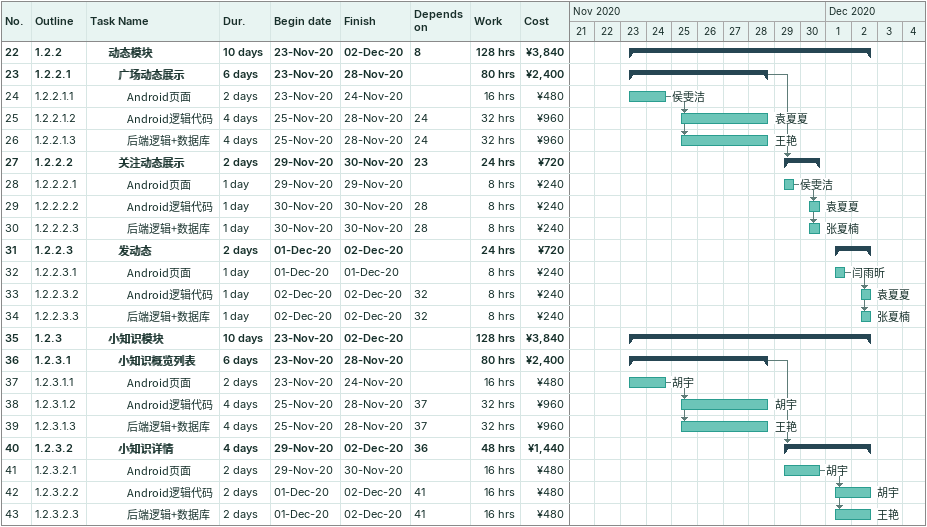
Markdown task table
| ID | WBS | Task | Duration | Start | Finish | Predecessors | Resources | Work (h) | Cost (¥) |
|---|---|---|---|---|---|---|---|---|---|
| 22 | 1.2.2 | **动态模块** | 10d | 2020-11-23 | 2020-12-02 | 8 |  | 128 | 3840 |
| 23 | 1.2.2.1 | **广场动态展示** | 6d | 2020-11-23 | 2020-11-28 |  |  | 80 | 2400 |
| 24 | 1.2.2.1.1 | Android页面 | 2d | 2020-11-23 | 2020-11-24 |  | 侯雯洁 | 16 | 480 |
| 25 | 1.2.2.1.2 | Android逻辑代码 | 4d | 2020-11-25 | 2020-11-28 | 24 | 袁夏夏 | 32 | 960 |
| 26 | 1.2.2.1.3 | 后端逻辑+数据库 | 4d | 2020-11-25 | 2020-11-28 | 24 | 王艳 | 32 | 960 |
| 27 | 1.2.2.2 | **关注动态展示** | 2d | 2020-11-29 | 2020-11-30 | 23 |  | 24 | 720 |
| 28 | 1.2.2.2.1 | Android页面 | 1d | 2020-11-29 | 2020-11-29 |  | 侯雯洁 | 8 | 240 |
| 29 | 1.2.2.2.2 | Android逻辑代码 | 1d | 2020-11-30 | 2020-11-30 | 28 | 袁夏夏 | 8 | 240 |
| 30 | 1.2.2.2.3 | 后端逻辑+数据库 | 1d | 2020-11-30 | 2020-11-30 | 28 | 张夏楠 | 8 | 240 |
| 31 | 1.2.2.3 | **发动态** | 2d | 2020-12-01 | 2020-12-02 |  |  | 24 | 720 |
| 32 | 1.2.2.3.1 | Android页面 | 1d | 2020-12-01 | 2020-12-01 |  | 闫雨昕 | 8 | 240 |
| 33 | 1.2.2.3.2 | Android逻辑代码 | 1d | 2020-12-02 | 2020-12-02 | 32 | 袁夏夏 | 8 | 240 |
| 34 | 1.2.2.3.3 | 后端逻辑+数据库 | 1d | 2020-12-02 | 2020-12-02 | 32 | 张夏楠 | 8 | 240 |
| 35 | 1.2.3 | **小知识模块** | 10d | 2020-11-23 | 2020-12-02 |  |  | 128 | 3840 |
| 36 | 1.2.3.1 | **小知识概览列表** | 6d | 2020-11-23 | 2020-11-28 |  |  | 80 | 2400 |
| 37 | 1.2.3.1.1 | Android页面 | 2d | 2020-11-23 | 2020-11-24 |  | 胡宇 | 16 | 480 |
| 38 | 1.2.3.1.2 | Android逻辑代码 | 4d | 2020-11-25 | 2020-11-28 | 37 | 胡宇 | 32 | 960 |
| 39 | 1.2.3.1.3 | 后端逻辑+数据库 | 4d | 2020-11-25 | 2020-11-28 | 37 | 王艳 | 32 | 960 |
| 40 | 1.2.3.2 | **小知识详情** | 4d | 2020-11-29 | 2020-12-02 | 36 |  | 48 | 1440 |
| 41 | 1.2.3.2.1 | Android页面 | 2d | 2020-11-29 | 2020-11-30 |  | 胡宇 | 16 | 480 |
| 42 | 1.2.3.2.2 | Android逻辑代码 | 2d | 2020-12-01 | 2020-12-02 | 41 | 胡宇 | 16 | 480 |
| 43 | 1.2.3.2.3 | 后端逻辑+数据库 | 2d | 2020-12-01 | 2020-12-02 | 41 | 王艳 | 16 | 480 |
